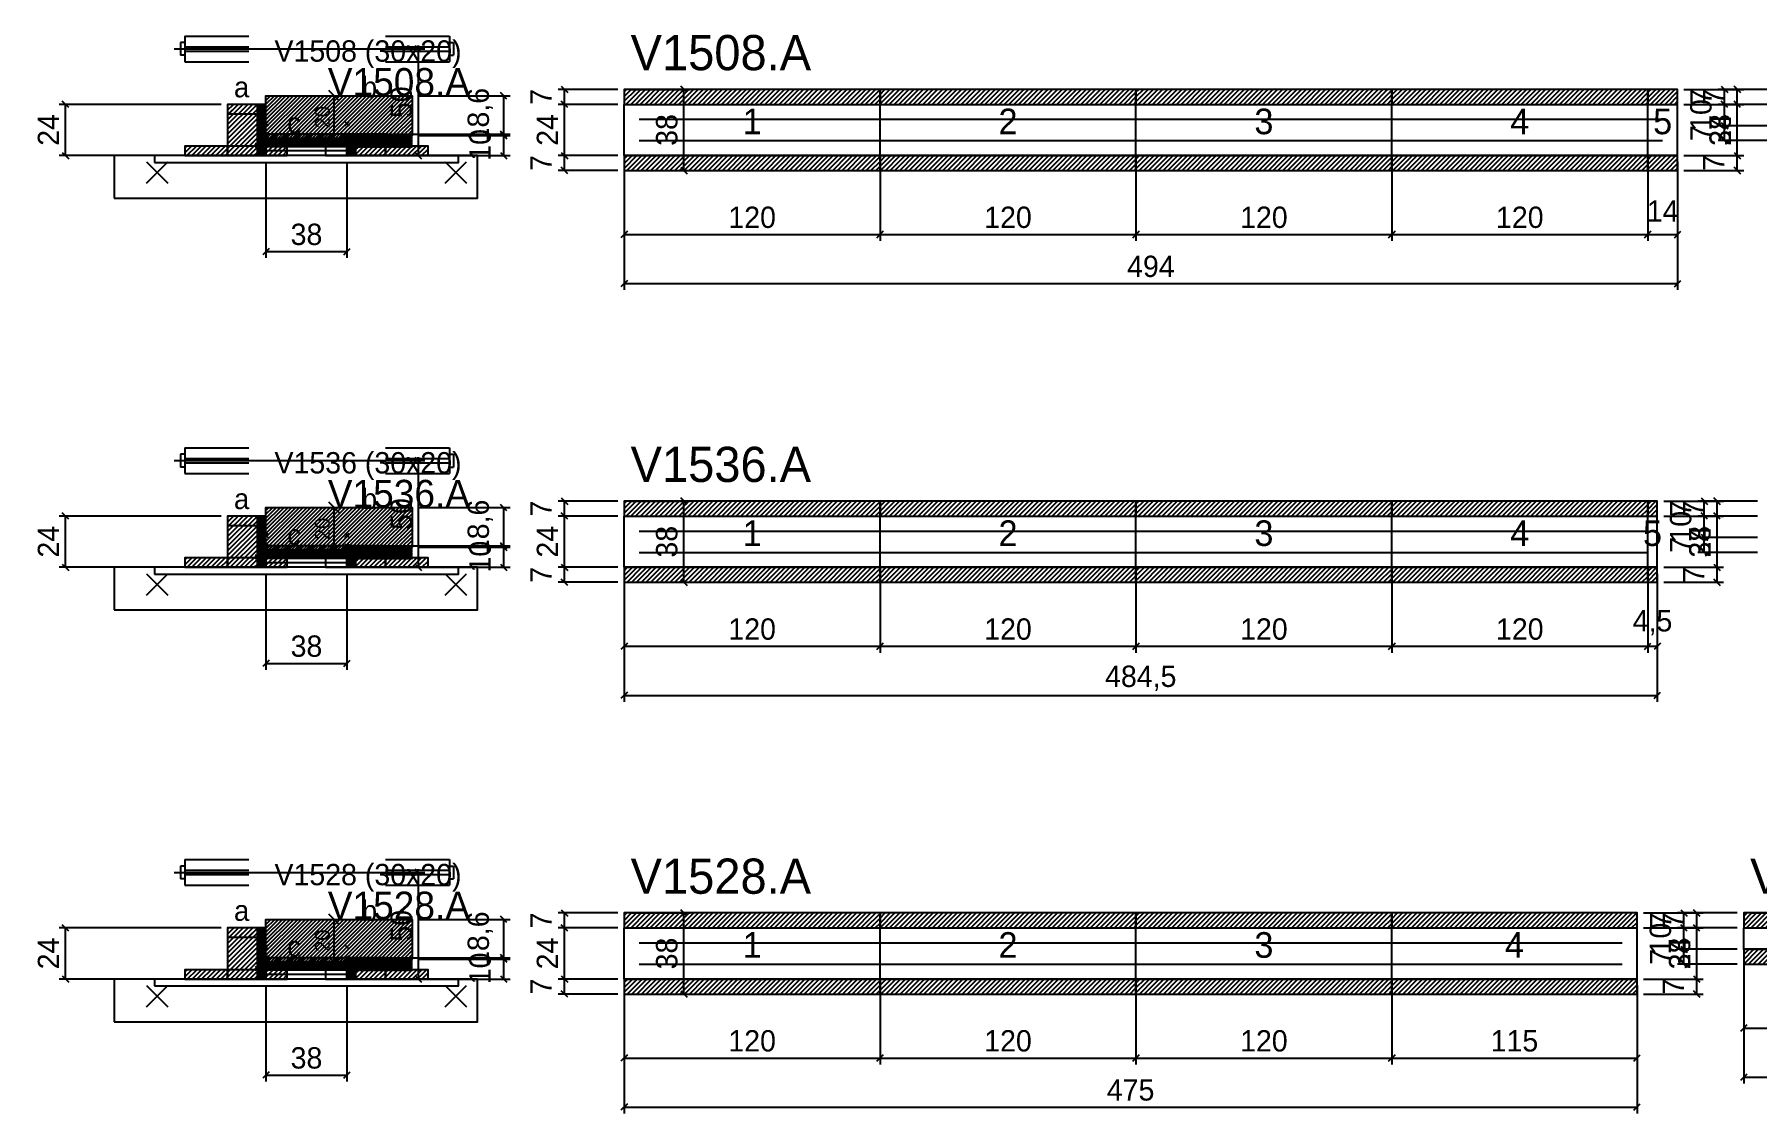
# Model space of a CAD drawing. Extents: x -9000 to 3070, y -8772 to 1250.
# Drawn here: x -69 to 740, y -6263 to -5757 of the extents above; entities that cross this region are included whole.
import ezdxf
from ezdxf.enums import TextEntityAlignment as Align

# ---------------------------------------------------------------- set-up
doc = ezdxf.new("R2010")
doc.units = 0
for name, color, linetype in [('5', 5, 'Continuous'), ('BARRA_ANCORAGEM', 126, 'Continuous'), ('barrote', 126, 'Continuous'), ('CONCRETO', 251, 'Continuous'), ('COTA', 241, 'Continuous'), ('Cota Seção (2x)', 241, 'Continuous'), ('detalhes', 7, 'Continuous'), ('Hachura', 251, 'Continuous'), ('HACHURACONCRETO', 251, 'Continuous'), ('Madeira', 126, 'Continuous'), ('NOMENCLATURA', 7, 'Continuous'), ('Painéis', 200, 'Continuous'), ('presilha', 224, 'Continuous'), ('SARR_2.2x7', 40, 'Continuous'), ('SARRAFO_2_2X7', 40, 'Continuous'), ('SCO-___-LAJ', 224, 'Continuous'), ('TENSOR', 224, 'Continuous'), ('Texto Seção', 7, 'Continuous')]:
    doc.layers.add(name, color=color, linetype=linetype)
doc.dimstyles.new('PAINEL', dxfattribs={"dimtxt": 10, "dimasz": 3, "dimexe": 3, "dimexo": 3, "dimgap": 3, "dimtad": 1, "dimblk": 'OBLIQUE', "dimblk1": 'OBLIQUE', "dimcen": 2.5, "dimclrd": 4, "dimclre": 4, "dimclrt": 240, "dimazin": 3, "dimtfac": 1, "dimtmove": 0, "dimatfit": 3})
doc.dimstyles.new('SECAO2X', dxfattribs={"dimtxt": 7, "dimasz": 5, "dimexe": 3, "dimexo": 3, "dimgap": 2, "dimtad": 3, "dimblk": 'OBLIQUE', "dimblk1": 'OBLIQUE', "dimcen": 2.5, "dimclrd": 4, "dimclre": 4, "dimclrt": 1, "dimazin": 3, "dimtfac": 1, "dimtmove": 0, "dimatfit": 3})

# ---------------------------------------------------------------- blocks, each defined once
blk = doc.blocks.new('PAR_ESQ')
for p, q in [((-1, -1), (1, 1)), ((-1, 1), (1, -1))]:
    blk.add_line(p, q)
blk = doc.blocks.new('PAR_FUNDO_ESQ')
for p, q in [((-1, -1), (1, 1)), ((-1, 1), (1, -1))]:
    blk.add_line(p, q)
blk = doc.blocks.new('PAR_FUNDO_DIR')
for p, q in [((-1, -1), (1, 1)), ((-1, 1), (1, -1))]:
    blk.add_line(p, q)
blk = doc.blocks.new('par_int_esq')
for p, q in [((-1, -1), (1, 1)), ((-1, 1), (1, -1))]:
    blk.add_line(p, q)
blk = doc.blocks.new('par_int_dir')
for p, q in [((-1, -1), (1, 1)), ((-1, 1), (1, -1))]:
    blk.add_line(p, q)
blk = doc.blocks.new('_OBLIQUE')
at = {"color": 0, "linetype": 'BYBLOCK'}
blk.add_line((-0.5, -0.5), (0.5, 0.5), dxfattribs=at)

msp = doc.modelspace()

# ---------------------------------------------------------------- hatches: boundary and pattern name
at = {"layer": 'COTA'}
h = msp.add_hatch(dxfattribs=at)
h.set_pattern_fill('ANSI31', scale=0.5)
h.paths.add_polyline_path([(208, -5790), (328, -5790), (328, -5783), (208, -5783)])
h = msp.add_hatch(dxfattribs=at)
h.set_pattern_fill('ANSI31', scale=0.5)
h.paths.add_polyline_path([(328, -5790), (448, -5790), (448, -5783), (328, -5783)])
h = msp.add_hatch(dxfattribs=at)
h.set_pattern_fill('ANSI31', scale=0.5)
h.paths.add_polyline_path([(448, -5790), (568, -5790), (568, -5783), (448, -5783)])
h = msp.add_hatch(dxfattribs=at)
h.set_pattern_fill('ANSI31', scale=0.5)
h.paths.add_polyline_path([(568, -5790), (688, -5790), (688, -5783), (568, -5783)])
h = msp.add_hatch(dxfattribs=at)
h.set_pattern_fill('ANSI31', scale=0.5)
h.paths.add_polyline_path([(688, -5790), (702, -5790), (702, -5783), (688, -5783)])
h = msp.add_hatch(dxfattribs=at)
h.set_pattern_fill('ANSI31', scale=0.4)
h.paths.add_polyline_path([(40, -5806), (40, -5786), (108.5, -5786), (108.5, -5804.6), (78, -5804.6), (78, -5806)])
h = msp.add_hatch(dxfattribs=at)
h.set_pattern_fill('ANSI31', scale=0.5)
h.paths.add_polyline_path([(208, -5821), (328, -5821), (328, -5814), (208, -5814)])
h = msp.add_hatch(dxfattribs=at)
h.set_pattern_fill('ANSI31', scale=0.5)
h.paths.add_polyline_path([(328, -5821), (448, -5821), (448, -5814), (328, -5814)])
h = msp.add_hatch(dxfattribs=at)
h.set_pattern_fill('ANSI31', scale=0.5)
h.paths.add_polyline_path([(448, -5821), (568, -5821), (568, -5814), (448, -5814)])
h = msp.add_hatch(dxfattribs=at)
h.set_pattern_fill('ANSI31', scale=0.5)
h.paths.add_polyline_path([(568, -5821), (688, -5821), (688, -5814), (568, -5814)])
h = msp.add_hatch(dxfattribs=at)
h.set_pattern_fill('ANSI31', scale=0.5)
h.paths.add_polyline_path([(688, -5821), (702, -5821), (702, -5814), (688, -5814)])
h = msp.add_hatch(dxfattribs=at)
h.set_pattern_fill('ANSI31', scale=0.4)
h.paths.add_polyline_path([(40, -5999), (40, -5979), (108.5, -5979), (108.5, -5997.6), (78, -5997.6), (78, -5999)])
h = msp.add_hatch(dxfattribs=at)
h.set_pattern_fill('ANSI31', scale=0.5)
h.paths.add_polyline_path([(208, -5983), (328, -5983), (328, -5976), (208, -5976)])
h = msp.add_hatch(dxfattribs=at)
h.set_pattern_fill('ANSI31', scale=0.5)
h.paths.add_polyline_path([(328, -5983), (448, -5983), (448, -5976), (328, -5976)])
h = msp.add_hatch(dxfattribs=at)
h.set_pattern_fill('ANSI31', scale=0.5)
h.paths.add_polyline_path([(448, -5983), (568, -5983), (568, -5976), (448, -5976)])
h = msp.add_hatch(dxfattribs=at)
h.set_pattern_fill('ANSI31', scale=0.5)
h.paths.add_polyline_path([(568, -5983), (688, -5983), (688, -5976), (568, -5976)])
h = msp.add_hatch(dxfattribs=at)
h.set_pattern_fill('ANSI31', scale=0.5)
h.paths.add_polyline_path([(688, -5983), (692.5, -5983), (692.5, -5976), (688, -5976)])
h = msp.add_hatch(dxfattribs=at)
h.set_pattern_fill('ANSI31', scale=0.5)
h.paths.add_polyline_path([(208, -6014), (328, -6014), (328, -6007), (208, -6007)])
h = msp.add_hatch(dxfattribs=at)
h.set_pattern_fill('ANSI31', scale=0.5)
h.paths.add_polyline_path([(328, -6014), (448, -6014), (448, -6007), (328, -6007)])
h = msp.add_hatch(dxfattribs=at)
h.set_pattern_fill('ANSI31', scale=0.5)
h.paths.add_polyline_path([(448, -6014), (568, -6014), (568, -6007), (448, -6007)])
h = msp.add_hatch(dxfattribs=at)
h.set_pattern_fill('ANSI31', scale=0.5)
h.paths.add_polyline_path([(568, -6014), (688, -6014), (688, -6007), (568, -6007)])
h = msp.add_hatch(dxfattribs=at)
h.set_pattern_fill('ANSI31', scale=0.5)
h.paths.add_polyline_path([(688, -6014), (692.5, -6014), (692.5, -6007), (688, -6007)])
h = msp.add_hatch(dxfattribs=at)
h.set_pattern_fill('ANSI31', scale=0.4)
h.paths.add_polyline_path([(40, -6192), (40, -6172), (108.5, -6172), (108.5, -6190.6), (78, -6190.6), (78, -6192)])
h = msp.add_hatch(dxfattribs=at)
h.set_pattern_fill('ANSI31', scale=0.5)
h.paths.add_polyline_path([(208, -6176), (328, -6176), (328, -6169), (208, -6169)])
h = msp.add_hatch(dxfattribs=at)
h.set_pattern_fill('ANSI31', scale=0.5)
h.paths.add_polyline_path([(328, -6176), (448, -6176), (448, -6169), (328, -6169)])
h = msp.add_hatch(dxfattribs=at)
h.set_pattern_fill('ANSI31', scale=0.5)
h.paths.add_polyline_path([(448, -6176), (568, -6176), (568, -6169), (448, -6169)])
h = msp.add_hatch(dxfattribs=at)
h.set_pattern_fill('ANSI31', scale=0.5)
h.paths.add_polyline_path([(568, -6176), (683, -6176), (683, -6169), (568, -6169)])
h = msp.add_hatch(dxfattribs=at)
h.set_pattern_fill('ANSI31', scale=0.5)
h.paths.add_polyline_path([(733, -6176), (853, -6176), (853, -6169), (733, -6169)])
h = msp.add_hatch(dxfattribs=at)
h.set_pattern_fill('ANSI31', scale=0.5)
h.paths.add_polyline_path([(733, -6193), (853, -6193), (853, -6186), (733, -6186)])
h = msp.add_hatch(dxfattribs=at)
h.set_pattern_fill('ANSI31', scale=0.5)
h.paths.add_polyline_path([(208, -6207), (328, -6207), (328, -6200), (208, -6200)])
h = msp.add_hatch(dxfattribs=at)
h.set_pattern_fill('ANSI31', scale=0.5)
h.paths.add_polyline_path([(328, -6207), (448, -6207), (448, -6200), (328, -6200)])
h = msp.add_hatch(dxfattribs=at)
h.set_pattern_fill('ANSI31', scale=0.5)
h.paths.add_polyline_path([(448, -6207), (568, -6207), (568, -6200), (448, -6200)])
h = msp.add_hatch(dxfattribs=at)
h.set_pattern_fill('ANSI31', scale=0.5)
h.paths.add_polyline_path([(568, -6207), (683, -6207), (683, -6200), (568, -6200)])
at = {"layer": 'Hachura'}
h = msp.add_hatch(dxfattribs=at)
h.set_pattern_fill('ANSI31', scale=0.5)
h.paths.add_polyline_path([(22, -5814), (36, -5814), (36, -5790), (22, -5790)])
h = msp.add_hatch(dxfattribs=at)
h.set_pattern_fill('ANSI31', scale=0.5)
h.paths.add_polyline_path([(22, -5794.4), (36, -5794.4), (36, -5790), (22, -5790)])
h = msp.add_hatch(dxfattribs=at)
h.set_pattern_fill('SOLID')
h.paths.add_polyline_path([(36, -5814), (40, -5814), (40, -5790), (36, -5790)])
h = msp.add_hatch(dxfattribs=at)
h.set_pattern_fill('ANSI31', scale=0.5)
h.paths.add_polyline_path([(2, -5814), (22, -5814), (22, -5809.6), (2, -5809.6)])
h = msp.add_hatch(dxfattribs=at)
h.set_pattern_fill('SOLID')
h.paths.add_polyline_path([(40, -5809.6), (78, -5809.6), (78, -5806), (40, -5806)])
h = msp.add_hatch(dxfattribs=at)
h.set_pattern_fill('ANSI31', scale=0.5)
h.paths.add_polyline_path([(40, -5814), (50, -5814), (50, -5809.6), (40, -5809.6)])
h = msp.add_hatch(dxfattribs=at)
h.set_pattern_fill('SOLID')
h.paths.add_polyline_path([(78, -5814), (82, -5814), (82, -5804), (78, -5804)])
h = msp.add_hatch(dxfattribs=at)
h.set_pattern_fill('SOLID')
h.paths.add_polyline_path([(78, -5804), (108.5, -5804), (108.5, -5810), (78, -5810)])
h = msp.add_hatch(dxfattribs=at)
h.set_pattern_fill('ANSI31', scale=0.5)
h.paths.add_polyline_path([(82, -5814), (96, -5814), (96, -5804), (82, -5804)])
h = msp.add_hatch(dxfattribs=at)
h.set_pattern_fill('ANSI31', scale=0.5)
h.paths.add_polyline_path([(82, -5808.4), (96, -5808.4), (96, -5804), (82, -5804)])
h = msp.add_hatch(dxfattribs=at)
h.set_pattern_fill('ANSI31', scale=0.5)
h.paths.add_polyline_path([(96, -5814), (116, -5814), (116, -5809.6), (96, -5809.6)])
h = msp.add_hatch(dxfattribs=at)
h.set_pattern_fill('ANSI31', scale=0.5)
h.paths.add_polyline_path([(22, -6007), (36, -6007), (36, -5983), (22, -5983)])
h = msp.add_hatch(dxfattribs=at)
h.set_pattern_fill('ANSI31', scale=0.5)
h.paths.add_polyline_path([(22, -5987.4), (36, -5987.4), (36, -5983), (22, -5983)])
h = msp.add_hatch(dxfattribs=at)
h.set_pattern_fill('SOLID')
h.paths.add_polyline_path([(36, -6007), (40, -6007), (40, -5983), (36, -5983)])
h = msp.add_hatch(dxfattribs=at)
h.set_pattern_fill('ANSI31', scale=0.5)
h.paths.add_polyline_path([(2, -6007), (22, -6007), (22, -6002.6), (2, -6002.6)])
h = msp.add_hatch(dxfattribs=at)
h.set_pattern_fill('SOLID')
h.paths.add_polyline_path([(40, -6002.6), (78, -6002.6), (78, -5999), (40, -5999)])
h = msp.add_hatch(dxfattribs=at)
h.set_pattern_fill('ANSI31', scale=0.5)
h.paths.add_polyline_path([(40, -6007), (50, -6007), (50, -6002.6), (40, -6002.6)])
h = msp.add_hatch(dxfattribs=at)
h.set_pattern_fill('SOLID')
h.paths.add_polyline_path([(78, -6007), (82, -6007), (82, -5997), (78, -5997)])
h = msp.add_hatch(dxfattribs=at)
h.set_pattern_fill('SOLID')
h.paths.add_polyline_path([(78, -5997), (108.5, -5997), (108.5, -6003), (78, -6003)])
h = msp.add_hatch(dxfattribs=at)
h.set_pattern_fill('ANSI31', scale=0.5)
h.paths.add_polyline_path([(82, -6007), (96, -6007), (96, -5997), (82, -5997)])
h = msp.add_hatch(dxfattribs=at)
h.set_pattern_fill('ANSI31', scale=0.5)
h.paths.add_polyline_path([(82, -6001.4), (96, -6001.4), (96, -5997), (82, -5997)])
h = msp.add_hatch(dxfattribs=at)
h.set_pattern_fill('ANSI31', scale=0.5)
h.paths.add_polyline_path([(96, -6007), (116, -6007), (116, -6002.6), (96, -6002.6)])
h = msp.add_hatch(dxfattribs=at)
h.set_pattern_fill('ANSI31', scale=0.5)
h.paths.add_polyline_path([(22, -6200), (36, -6200), (36, -6176), (22, -6176)])
h = msp.add_hatch(dxfattribs=at)
h.set_pattern_fill('ANSI31', scale=0.5)
h.paths.add_polyline_path([(22, -6180.4), (36, -6180.4), (36, -6176), (22, -6176)])
h = msp.add_hatch(dxfattribs=at)
h.set_pattern_fill('SOLID')
h.paths.add_polyline_path([(36, -6200), (40, -6200), (40, -6176), (36, -6176)])
h = msp.add_hatch(dxfattribs=at)
h.set_pattern_fill('ANSI31', scale=0.5)
h.paths.add_polyline_path([(2, -6200), (22, -6200), (22, -6195.6), (2, -6195.6)])
h = msp.add_hatch(dxfattribs=at)
h.set_pattern_fill('SOLID')
h.paths.add_polyline_path([(40, -6195.6), (78, -6195.6), (78, -6192), (40, -6192)])
h = msp.add_hatch(dxfattribs=at)
h.set_pattern_fill('ANSI31', scale=0.5)
h.paths.add_polyline_path([(40, -6200), (50, -6200), (50, -6195.6), (40, -6195.6)])
h = msp.add_hatch(dxfattribs=at)
h.set_pattern_fill('SOLID')
h.paths.add_polyline_path([(78, -6200), (82, -6200), (82, -6190), (78, -6190)])
h = msp.add_hatch(dxfattribs=at)
h.set_pattern_fill('SOLID')
h.paths.add_polyline_path([(78, -6190), (108.5, -6190), (108.5, -6196), (78, -6196)])
h = msp.add_hatch(dxfattribs=at)
h.set_pattern_fill('ANSI31', scale=0.5)
h.paths.add_polyline_path([(82, -6200), (96, -6200), (96, -6190), (82, -6190)])
h = msp.add_hatch(dxfattribs=at)
h.set_pattern_fill('ANSI31', scale=0.5)
h.paths.add_polyline_path([(82, -6194.4), (96, -6194.4), (96, -6190), (82, -6190)])
h = msp.add_hatch(dxfattribs=at)
h.set_pattern_fill('ANSI31', scale=0.5)
h.paths.add_polyline_path([(96, -6200), (116, -6200), (116, -6195.6), (96, -6195.6)])
at = {"layer": 'HACHURACONCRETO'}
h = msp.add_hatch(dxfattribs=at)
h.set_pattern_fill('ANSI31', scale=0.3)
h.paths.add_polyline_path([(40, -5809.6), (78, -5809.6), (78, -5804), (40, -5804)])
h = msp.add_hatch(dxfattribs=at)
h.set_pattern_fill('ANSI31', scale=0.3)
h.paths.add_polyline_path([(40, -6002.6), (78, -6002.6), (78, -5997), (40, -5997)])
h = msp.add_hatch(dxfattribs=at)
h.set_pattern_fill('ANSI31', scale=0.3)
h.paths.add_polyline_path([(40, -6195.6), (78, -6195.6), (78, -6190), (40, -6190)])

# ---------------------------------------------------------------- linework, layer by layer
for p, q in [((0, -5761), (0, -5767)), ((2, -5761), (0, -5761)), ((2, -5758), (32, -5758)), ((2, -5758), (2, -5770)), ((96, -5758), (126, -5758)), ((126, -5758), (126, -5770)), ((126, -5761), (128, -5761)), ((128, -5761), (128, -5767)), ((2, -5767), (0, -5767)), ((2, -5763), (32, -5763)), ((2, -5765), (32, -5765)), ((96, -5763), (126, -5763)), ((96, -5765), (126, -5765)), ((126, -5767), (128, -5767)), ((2, -5770), (32, -5770)), ((96, -5770), (126, -5770)), ((0, -5954), (0, -5960)), ((2, -5954), (0, -5954)), ((2, -5951), (32, -5951)), ((2, -5951), (2, -5963)), ((96, -5951), (126, -5951)), ((126, -5951), (126, -5963)), ((126, -5954), (128, -5954)), ((128, -5954), (128, -5960)), ((2, -5960), (0, -5960)), ((2, -5956), (32, -5956)), ((2, -5958), (32, -5958)), ((2, -5963), (32, -5963)), ((96, -5956), (126, -5956)), ((96, -5958), (126, -5958)), ((96, -5963), (126, -5963)), ((126, -5960), (128, -5960)), ((0, -6147), (0, -6153)), ((2, -6147), (0, -6147)), ((2, -6144), (32, -6144)), ((2, -6144), (2, -6156)), ((2, -6149), (32, -6149)), ((96, -6144), (126, -6144)), ((96, -6149), (126, -6149)), ((126, -6144), (126, -6156)), ((126, -6147), (128, -6147)), ((128, -6147), (128, -6153)), ((2, -6153), (0, -6153)), ((2, -6151), (32, -6151)), ((2, -6156), (32, -6156)), ((96, -6151), (126, -6151)), ((96, -6156), (126, -6156)), ((126, -6153), (128, -6153))]:
    msp.add_line(p, q)
at = {"layer": 'BARRA_ANCORAGEM'}
for p, q in [((40, -5806.3), (78, -5806.3)), ((40, -5808.3), (40, -5806.3)), ((40, -5808.3), (78, -5808.3)), ((40, -5809.7), (78, -5809.7)), ((40, -5811.7), (40, -5809.7)), ((78, -5808.3), (78, -5806.3)), ((78, -5811.7), (78, -5809.7)), ((40, -5811.7), (78, -5811.7)), ((40, -5999.3), (78, -5999.3)), ((40, -6001.3), (40, -5999.3)), ((40, -6001.3), (78, -6001.3)), ((40, -6002.7), (78, -6002.7)), ((40, -6004.7), (40, -6002.7)), ((78, -6001.3), (78, -5999.3)), ((78, -6004.7), (78, -6002.7)), ((40, -6004.7), (78, -6004.7)), ((40, -6192.3), (78, -6192.3)), ((40, -6194.3), (40, -6192.3)), ((40, -6194.3), (78, -6194.3)), ((40, -6195.7), (78, -6195.7)), ((40, -6197.7), (40, -6195.7)), ((40, -6197.7), (78, -6197.7)), ((78, -6194.3), (78, -6192.3)), ((78, -6197.7), (78, -6195.7))]:
    msp.add_line(p, q, dxfattribs=at)
at = {"layer": 'barrote'}
for points in [[(-31.25, -5834), (139.25, -5834), (139.25, -5814), (-31.25, -5814)], [(-31.25, -6027), (139.25, -6027), (139.25, -6007), (-31.25, -6007)], [(-31.25, -6220), (139.25, -6220), (139.25, -6200), (-31.25, -6200)]]:
    msp.add_lwpolyline(points, close=True, dxfattribs=at)
at = {"layer": 'CONCRETO'}
for points in [[(40, -5806), (40, -5786), (108.5, -5786), (108.5, -5804.6), (78, -5804.6), (78, -5806)], [(40, -5999), (40, -5979), (108.5, -5979), (108.5, -5997.6), (78, -5997.6), (78, -5999)], [(40, -6192), (40, -6172), (108.5, -6172), (108.5, -6190.6), (78, -6190.6), (78, -6192)]]:
    msp.add_lwpolyline(points, close=True, dxfattribs=at)
at = {"layer": 'HACHURACONCRETO'}
for points in [[(40, -5809.6), (78, -5809.6), (78, -5804), (40, -5804)], [(40, -6002.6), (78, -6002.6), (78, -5997), (40, -5997)], [(40, -6195.6), (78, -6195.6), (78, -6190), (40, -6190)]]:
    msp.add_lwpolyline(points, close=True, dxfattribs=at)
at = {"layer": 'Madeira'}
for points in [[(22, -5814), (36, -5814), (36, -5790), (22, -5790)], [(22, -5794.4), (36, -5794.4), (36, -5790), (22, -5790)], [(2, -5814), (22, -5814), (22, -5809.6), (2, -5809.6)], [(22, -5814), (36, -5814), (36, -5809.6), (22, -5809.6)], [(40, -5814), (50, -5814), (50, -5809.6), (40, -5809.6)], [(68, -5814), (78, -5814), (78, -5809.6), (68, -5809.6)], [(82, -5814), (96, -5814), (96, -5804), (82, -5804)], [(82, -5808.4), (96, -5808.4), (96, -5804), (82, -5804)], [(96, -5814), (116, -5814), (116, -5809.6), (96, -5809.6)], [(22, -6007), (36, -6007), (36, -5983), (22, -5983)], [(22, -5987.4), (36, -5987.4), (36, -5983), (22, -5983)], [(2, -6007), (22, -6007), (22, -6002.6), (2, -6002.6)], [(22, -6007), (36, -6007), (36, -6002.6), (22, -6002.6)], [(40, -6007), (50, -6007), (50, -6002.6), (40, -6002.6)], [(68, -6007), (78, -6007), (78, -6002.6), (68, -6002.6)], [(82, -6007), (96, -6007), (96, -5997), (82, -5997)], [(82, -6001.4), (96, -6001.4), (96, -5997), (82, -5997)], [(96, -6007), (116, -6007), (116, -6002.6), (96, -6002.6)], [(22, -6200), (36, -6200), (36, -6176), (22, -6176)], [(22, -6180.4), (36, -6180.4), (36, -6176), (22, -6176)], [(2, -6200), (22, -6200), (22, -6195.6), (2, -6195.6)], [(22, -6200), (36, -6200), (36, -6195.6), (22, -6195.6)], [(40, -6200), (50, -6200), (50, -6195.6), (40, -6195.6)], [(68, -6200), (78, -6200), (78, -6195.6), (68, -6195.6)], [(82, -6200), (96, -6200), (96, -6190), (82, -6190)], [(82, -6194.4), (96, -6194.4), (96, -6190), (82, -6190)], [(96, -6200), (116, -6200), (116, -6195.6), (96, -6195.6)]]:
    msp.add_lwpolyline(points, close=True, dxfattribs=at)
at = {"layer": 'Painéis'}
for p, q in [((208, -5790), (328, -5790)), ((208, -5814), (208, -5790)), ((328, -5814), (328, -5790)), ((328, -5814), (328, -5790)), ((328, -5790), (448, -5790)), ((328, -5814), (328, -5790)), ((448, -5814), (448, -5790)), ((448, -5814), (448, -5790)), ((448, -5790), (568, -5790)), ((448, -5814), (448, -5790)), ((568, -5814), (568, -5790)), ((568, -5814), (568, -5790)), ((568, -5790), (688, -5790)), ((568, -5814), (568, -5790)), ((688, -5814), (688, -5790)), ((688, -5814), (688, -5790)), ((688, -5790), (702, -5790)), ((688, -5814), (688, -5790)), ((702, -5814), (702, -5790)), ((208, -5814), (328, -5814)), ((328, -5814), (448, -5814)), ((448, -5814), (568, -5814)), ((568, -5814), (688, -5814)), ((688, -5814), (702, -5814)), ((208, -5983), (328, -5983)), ((208, -6007), (208, -5983)), ((328, -6007), (328, -5983)), ((328, -6007), (328, -5983)), ((328, -5983), (448, -5983)), ((328, -6007), (328, -5983)), ((448, -6007), (448, -5983)), ((448, -6007), (448, -5983)), ((448, -5983), (568, -5983)), ((448, -6007), (448, -5983)), ((568, -6007), (568, -5983)), ((568, -6007), (568, -5983)), ((568, -5983), (688, -5983)), ((568, -6007), (568, -5983)), ((688, -6007), (688, -5983)), ((688, -6007), (688, -5983)), ((688, -5983), (692.5, -5983)), ((688, -6007), (688, -5983)), ((692.5, -6007), (692.5, -5983)), ((208, -6007), (328, -6007)), ((328, -6007), (448, -6007)), ((448, -6007), (568, -6007)), ((568, -6007), (688, -6007)), ((688, -6007), (692.5, -6007)), ((208, -6176), (328, -6176)), ((208, -6200), (208, -6176)), ((328, -6200), (328, -6176)), ((328, -6200), (328, -6176)), ((328, -6176), (448, -6176)), ((328, -6200), (328, -6176)), ((448, -6200), (448, -6176)), ((448, -6200), (448, -6176)), ((448, -6176), (568, -6176)), ((448, -6200), (448, -6176)), ((568, -6200), (568, -6176)), ((568, -6200), (568, -6176)), ((568, -6176), (683, -6176)), ((568, -6200), (568, -6176)), ((683, -6200), (683, -6176)), ((733, -6176), (853, -6176)), ((733, -6186), (733, -6176)), ((733, -6186), (853, -6186)), ((208, -6200), (328, -6200)), ((328, -6200), (448, -6200)), ((448, -6200), (568, -6200)), ((568, -6200), (683, -6200))]:
    msp.add_line(p, q, dxfattribs=at)
for points in [[(36, -5814), (40, -5814), (40, -5790), (36, -5790)], [(40, -5809.6), (78, -5809.6), (78, -5806), (40, -5806)], [(78, -5814), (82, -5814), (82, -5804), (78, -5804)], [(78, -5804), (108.5, -5804), (108.5, -5804.6), (78, -5804.6)], [(36, -6007), (40, -6007), (40, -5983), (36, -5983)], [(40, -6002.6), (78, -6002.6), (78, -5999), (40, -5999)], [(78, -6007), (82, -6007), (82, -5997), (78, -5997)], [(78, -5997), (108.5, -5997), (108.5, -5997.6), (78, -5997.6)], [(36, -6200), (40, -6200), (40, -6176), (36, -6176)], [(40, -6195.6), (78, -6195.6), (78, -6192), (40, -6192)], [(78, -6200), (82, -6200), (82, -6190), (78, -6190)], [(78, -6190), (108.5, -6190), (108.5, -6190.6), (78, -6190.6)]]:
    msp.add_lwpolyline(points, close=True, dxfattribs=at)
at = {"layer": 'presilha'}
for p, q in [((-16, -5827), (-6, -5817)), ((-16, -5817), (-6, -5827)), ((124, -5827), (134, -5817)), ((124, -5817), (134, -5827)), ((-16, -6020), (-6, -6010)), ((-16, -6010), (-6, -6020)), ((124, -6020), (134, -6010)), ((124, -6010), (134, -6020)), ((-16, -6213), (-6, -6203)), ((-16, -6203), (-6, -6213)), ((124, -6213), (134, -6203)), ((124, -6203), (134, -6213))]:
    msp.add_line(p, q, dxfattribs=at)
at = {"layer": 'SARR_2.2x7'}
for points in [[(215, -5797), (328, -5797)], [(215, -5797), (328, -5797)], [(328, -5797), (448, -5797)], [(328, -5797), (448, -5797)], [(448, -5797), (568, -5797)], [(448, -5797), (568, -5797)], [(568, -5797), (688, -5797)], [(568, -5797), (688, -5797)], [(688, -5797), (695, -5797)], [(688, -5797), (695, -5797)], [(215, -5807), (328, -5807)], [(215, -5807), (328, -5807)], [(328, -5807), (448, -5807)], [(328, -5807), (448, -5807)], [(448, -5807), (568, -5807)], [(448, -5807), (568, -5807)], [(568, -5807), (688, -5807)], [(568, -5807), (688, -5807)], [(688, -5807), (695, -5807)], [(688, -5807), (695, -5807)], [(215, -5990), (328, -5990)], [(215, -5990), (328, -5990)], [(328, -5990), (448, -5990)], [(328, -5990), (448, -5990)], [(448, -5990), (568, -5990)], [(448, -5990), (568, -5990)], [(568, -5990), (688, -5990)], [(568, -5990), (688, -5990)], [(215, -6000), (328, -6000)], [(215, -6000), (328, -6000)], [(328, -6000), (448, -6000)], [(328, -6000), (448, -6000)], [(448, -6000), (568, -6000)], [(448, -6000), (568, -6000)], [(568, -6000), (688, -6000)], [(568, -6000), (688, -6000)], [(215, -6183), (328, -6183)], [(215, -6183), (328, -6183)], [(328, -6183), (448, -6183)], [(328, -6183), (448, -6183)], [(448, -6183), (568, -6183)], [(448, -6183), (568, -6183)], [(568, -6183), (676, -6183)], [(568, -6183), (676, -6183)], [(215, -6193), (328, -6193)], [(215, -6193), (328, -6193)], [(328, -6193), (448, -6193)], [(328, -6193), (448, -6193)], [(448, -6193), (568, -6193)], [(448, -6193), (568, -6193)], [(568, -6193), (676, -6193)], [(568, -6193), (676, -6193)]]:
    msp.add_lwpolyline(points, dxfattribs=at)
at = {"layer": 'SARRAFO_2_2X7'}
for p, q in [((36, -5799.2), (36, -5794.8)), ((36, -5794.8), (40, -5794.8)), ((36, -5799.2), (40, -5799.2)), ((40, -5799.2), (40, -5794.8)), ((36, -5809.2), (36, -5804.8)), ((36, -5804.8), (40, -5804.8)), ((36, -5809.2), (40, -5809.2)), ((40, -5809.2), (40, -5804.8)), ((78, -5811.2), (78, -5806.8)), ((78, -5806.8), (82, -5806.8)), ((82, -5811.2), (82, -5806.8)), ((78, -5811.2), (82, -5811.2)), ((36, -5992.2), (36, -5987.8)), ((36, -5987.8), (40, -5987.8)), ((36, -5992.2), (40, -5992.2)), ((40, -5992.2), (40, -5987.8)), ((36, -6002.2), (36, -5997.8)), ((36, -5997.8), (40, -5997.8)), ((36, -6002.2), (40, -6002.2)), ((40, -6002.2), (40, -5997.8)), ((78, -6004.2), (78, -5999.8)), ((78, -5999.8), (82, -5999.8)), ((82, -6004.2), (82, -5999.8)), ((78, -6004.2), (82, -6004.2)), ((36, -6185.2), (36, -6180.8)), ((36, -6180.8), (40, -6180.8)), ((40, -6185.2), (40, -6180.8)), ((36, -6185.2), (40, -6185.2)), ((36, -6195.2), (36, -6190.8)), ((36, -6190.8), (40, -6190.8)), ((36, -6195.2), (40, -6195.2)), ((40, -6195.2), (40, -6190.8)), ((78, -6197.2), (78, -6192.8)), ((78, -6192.8), (82, -6192.8)), ((78, -6197.2), (82, -6197.2)), ((82, -6197.2), (82, -6192.8))]:
    msp.add_line(p, q, dxfattribs=at)
at = {"layer": 'SCO-___-LAJ'}
for points in [[(208, -5790), (328, -5790), (328, -5783), (208, -5783)], [(328, -5790), (448, -5790), (448, -5783), (328, -5783)], [(448, -5790), (568, -5790), (568, -5783), (448, -5783)], [(568, -5790), (688, -5790), (688, -5783), (568, -5783)], [(688, -5790), (702, -5790), (702, -5783), (688, -5783)], [(-12.25, -5817.2), (130.25, -5817.2), (130.25, -5814), (-12.25, -5814)], [(208, -5821), (328, -5821), (328, -5814), (208, -5814)], [(328, -5821), (448, -5821), (448, -5814), (328, -5814)], [(448, -5821), (568, -5821), (568, -5814), (448, -5814)], [(568, -5821), (688, -5821), (688, -5814), (568, -5814)], [(688, -5821), (702, -5821), (702, -5814), (688, -5814)], [(208, -5983), (328, -5983), (328, -5976), (208, -5976)], [(328, -5983), (448, -5983), (448, -5976), (328, -5976)], [(448, -5983), (568, -5983), (568, -5976), (448, -5976)], [(568, -5983), (688, -5983), (688, -5976), (568, -5976)], [(688, -5983), (692.5, -5983), (692.5, -5976), (688, -5976)], [(-12.25, -6010.2), (130.25, -6010.2), (130.25, -6007), (-12.25, -6007)], [(208, -6014), (328, -6014), (328, -6007), (208, -6007)], [(328, -6014), (448, -6014), (448, -6007), (328, -6007)], [(448, -6014), (568, -6014), (568, -6007), (448, -6007)], [(568, -6014), (688, -6014), (688, -6007), (568, -6007)], [(688, -6014), (692.5, -6014), (692.5, -6007), (688, -6007)], [(208, -6176), (328, -6176), (328, -6169), (208, -6169)], [(328, -6176), (448, -6176), (448, -6169), (328, -6169)], [(448, -6176), (568, -6176), (568, -6169), (448, -6169)], [(568, -6176), (683, -6176), (683, -6169), (568, -6169)], [(733, -6176), (853, -6176), (853, -6169), (733, -6169)], [(733, -6193), (853, -6193), (853, -6186), (733, -6186)], [(-12.25, -6203.2), (130.25, -6203.2), (130.25, -6200), (-12.25, -6200)], [(208, -6207), (328, -6207), (328, -6200), (208, -6200)], [(328, -6207), (448, -6207), (448, -6200), (328, -6200)], [(448, -6207), (568, -6207), (568, -6200), (448, -6200)], [(568, -6207), (683, -6207), (683, -6200), (568, -6200)]]:
    msp.add_lwpolyline(points, close=True, dxfattribs=at)
at = {"layer": 'TENSOR'}
for p, q in [((-3, -5764), (106.5, -5764)), ((-3, -5957), (106.5, -5957)), ((-3, -6150), (106.5, -6150))]:
    msp.add_line(p, q, dxfattribs=at)

# ---------------------------------------------------------------- block references
at = {"layer": 'Painéis'}
for name, p in [('par_int_esq', (40, -5799)), ('par_int_dir', (78, -5799)), ('PAR_ESQ', (36, -5809)), ('PAR_FUNDO_ESQ', (40, -5804)), ('PAR_FUNDO_DIR', (78, -5804)), ('par_int_esq', (40, -5992)), ('par_int_dir', (78, -5992)), ('PAR_ESQ', (36, -6002)), ('PAR_FUNDO_ESQ', (40, -5997)), ('PAR_FUNDO_DIR', (78, -5997)), ('par_int_esq', (40, -6185)), ('PAR_FUNDO_ESQ', (40, -6190)), ('par_int_dir', (78, -6185)), ('PAR_FUNDO_DIR', (78, -6190)), ('PAR_ESQ', (36, -6195))]:
    msp.add_blockref(name, p, dxfattribs=at)

# ---------------------------------------------------------------- texts
at = {"layer": '5'}
for s, p in [('1', (268, -5798)), ('2', (388, -5798)), ('3', (508, -5798)), ('4', (628, -5798)), ('5', (695, -5798)), ('1', (268, -5991)), ('2', (388, -5991)), ('3', (508, -5991)), ('4', (628, -5991)), ('5', (690.25, -5991)), ('1', (268, -6184)), ('2', (388, -6184)), ('3', (508, -6184)), ('4', (625.5, -6184))]:
    msp.add_text(s, height=12, dxfattribs=at).set_placement(p, align=Align.MIDDLE_CENTER)
at = {"layer": 'detalhes'}
for s, p in [('b', (85, -5786.7)), ('a', (25, -5786.7)), ('c', (50, -5803.5)), ('b', (85, -5979.7)), ('a', (25, -5979.7)), ('c', (50, -5996.5)), ('a', (25, -6172.7)), ('b', (85, -6172.7)), ('c', (50, -6189.5))]:
    msp.add_text(s, height=9.6, dxfattribs=at).set_placement(p)
at = {"layer": 'NOMENCLATURA'}
for s, p in [('V1508.A', (211, -5774)), ('V1536.A', (211, -5967)), ('V1528.A', (211, -6160)), ('V1528.B', (736, -6160))]:
    msp.add_text(s, height=16.5, dxfattribs=at).set_placement(p)
at = {"layer": 'Texto Seção'}
for s, height, p in [('V1508 (30x20)', 10, (44, -5770)), ('V1508.A', 13, (69, -5786)), ('V1536 (30x20)', 10, (44, -5963)), ('V1536.A', 13, (69, -5979)), ('V1528 (30x20)', 10, (44, -6156)), ('V1528.A', 13, (69, -6172))]:
    msp.add_text(s, height=height, dxfattribs=at).set_placement(p)

# ---------------------------------------------------------------- dimensions: what is measured, and where the dimension line sits
at = {"layer": 'COTA'}
for base, p1, p2 in [((111.5, -5814), (96, -5814), (96, -5764)), ((151.5, -5804.6), (108.5, -5804.6), (108.5, -5786)), ((180, -5790), (208, -5790), (208, -5783)), ((236, -5821), (208, -5821), (208, -5783)), ((730, -5821), (702, -5821), (702, -5783)), ((730, -5790), (702, -5790), (702, -5783)), ((724, -5790), (752, -5790), (752, -5783)), ((-54, -5814), (2, -5814), (22, -5790)), ((180, -5814), (208, -5814), (208, -5790)), ((730, -5814), (702, -5814), (702, -5790)), ((724, -5800), (752, -5800), (752, -5790)), ((151.5, -5814), (96, -5814), (96, -5804)), ((724, -5807), (752, -5807), (752, -5800)), ((180, -5821), (208, -5821), (208, -5814)), ((730, -5821), (702, -5821), (702, -5814)), ((111.5, -6007), (96, -6007), (96, -5957)), ((151.5, -5997.6), (108.5, -5997.6), (108.5, -5979)), ((180, -5983), (208, -5983), (208, -5976)), ((236, -6014), (208, -6014), (208, -5976)), ((720.5, -6014), (692.5, -6014), (692.5, -5976)), ((720.5, -5983), (692.5, -5983), (692.5, -5976)), ((714.5, -5983), (742.5, -5983), (742.5, -5976)), ((-54, -6007), (2, -6007), (22, -5983)), ((180, -6007), (208, -6007), (208, -5983)), ((720.5, -6007), (692.5, -6007), (692.5, -5983)), ((714.5, -5993), (742.5, -5993), (742.5, -5983)), ((151.5, -6007), (96, -6007), (96, -5997)), ((714.5, -6000), (742.5, -6000), (742.5, -5993)), ((180, -6014), (208, -6014), (208, -6007)), ((720.5, -6014), (692.5, -6014), (692.5, -6007)), ((111.5, -6200), (96, -6200), (96, -6150)), ((151.5, -6190.6), (108.5, -6190.6), (108.5, -6172)), ((180, -6176), (208, -6176), (208, -6169)), ((236, -6207), (208, -6207), (208, -6169)), ((711, -6207), (683, -6207), (683, -6169)), ((711, -6176), (683, -6176), (683, -6169)), ((705, -6176), (733, -6176), (733, -6169)), ((705, -6186), (733, -6186), (733, -6176)), ((761, -6193), (733, -6193), (733, -6169)), ((-54, -6200), (2, -6200), (22, -6176)), ((180, -6200), (208, -6200), (208, -6176)), ((711, -6200), (683, -6200), (683, -6176)), ((151.5, -6200), (96, -6200), (96, -6190)), ((705, -6193), (733, -6193), (733, -6186)), ((180, -6207), (208, -6207), (208, -6200)), ((711, -6207), (683, -6207), (683, -6200))]:
    msp.add_linear_dim(base=base, p1=p1, p2=p2, angle=90, dimstyle='PAINEL', dxfattribs=at).render()
for base, p1, p2 in [((40, -5859), (40, -5814), (78, -5814)), ((208, -5851), (208, -5814), (328, -5814)), ((208, -5874), (208, -5814), (702, -5814)), ((328, -5851), (328, -5814), (448, -5814)), ((448, -5851), (448, -5814), (568, -5814)), ((568, -5851), (568, -5814), (688, -5814)), ((688, -5851), (688, -5814), (702, -5814)), ((40, -6052), (40, -6007), (78, -6007)), ((208, -6044), (208, -6007), (328, -6007)), ((208, -6067), (208, -6007), (692.5, -6007)), ((328, -6044), (328, -6007), (448, -6007)), ((448, -6044), (448, -6007), (568, -6007)), ((568, -6044), (568, -6007), (688, -6007)), ((688, -6044), (688, -6007), (692.5, -6007)), ((733, -6223), (733, -6186), (853, -6186)), ((733, -6246), (733, -6186), (1208, -6186)), ((40, -6245), (40, -6200), (78, -6200)), ((208, -6237), (208, -6200), (328, -6200)), ((208, -6260), (208, -6200), (683, -6200)), ((328, -6237), (328, -6200), (448, -6200)), ((448, -6237), (448, -6200), (568, -6200)), ((568, -6237), (568, -6200), (683, -6200))]:
    msp.add_linear_dim(base=base, p1=p1, p2=p2, dimstyle='PAINEL', dxfattribs=at).render()
at = {"layer": 'Cota Seção (2x)'}
for base, p1, p2 in [((72, -5806), (40, -5806), (40, -5786)), ((72, -5999), (40, -5999), (40, -5979)), ((72, -6192), (40, -6192), (40, -6172))]:
    msp.add_linear_dim(base=base, p1=p1, p2=p2, angle=90, dimstyle='SECAO2X', dxfattribs=at).render()

doc.saveas('drawing.dxf')
